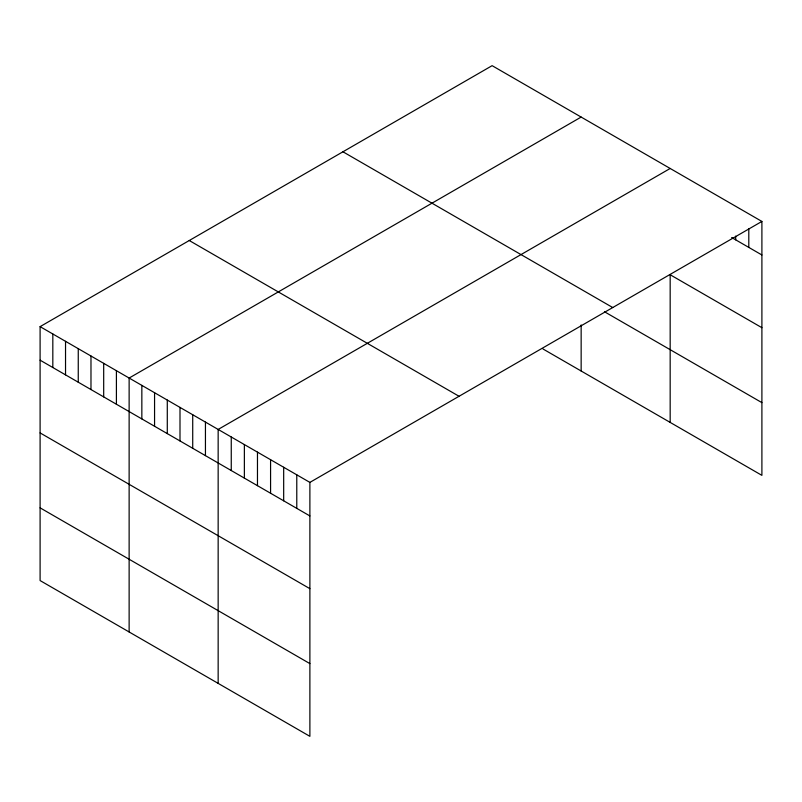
<?xml version="1.0" encoding="UTF-8"?>
<svg xmlns="http://www.w3.org/2000/svg" width="802" height="802" viewBox="0 0 802 802"><rect width="100%" height="100%" fill="white"/><g stroke="black" fill="none" stroke-linecap="round" stroke-linejoin="round"><path stroke-width="1.2" d="M40.1 326.635L309.883 482.393L309.883 736.336L40.1 580.568L40.1 326.635L492.117 65.664L761.9 221.432L761.9 475.365L542.994 348.98M581.149 117.072L129.132 378.043L129.132 631.976M670.171 168.47L218.154 429.441L218.154 683.374M309.883 482.393L761.9 221.432M731.665 237.512L761.9 254.976M761.9 327.697L670.171 274.745L670.171 422.403M342.955 151.789L612.738 307.547M604.457 311.737L761.9 402.634M189.262 240.52L459.045 396.278M40.1 360.178L309.883 515.937M40.1 432.91L309.883 588.668M40.1 507.846L309.883 663.605M748.797 228.77L748.797 247.407M735.695 236.109L735.695 239.838M581.149 324.94L581.149 371.005M296.78 474.834L296.78 508.378M283.677 467.265L283.677 500.809M270.575 459.696L270.575 493.24M257.472 452.138L257.472 485.681M244.369 444.569L244.369 478.112M231.257 437L231.257 470.543M205.442 422.093L205.442 455.636M192.721 414.754L192.721 448.298M179.999 407.406L179.999 440.95M167.287 400.068L167.287 433.611M154.565 392.719L154.565 426.273M141.844 385.381L141.844 418.925M116.41 370.694L116.41 404.238M103.689 363.356L103.689 396.9M90.977 356.008L90.977 389.551M78.255 348.669L78.255 382.213M65.533 341.321L65.533 374.865M52.822 333.983L52.822 367.527"/></g></svg>
